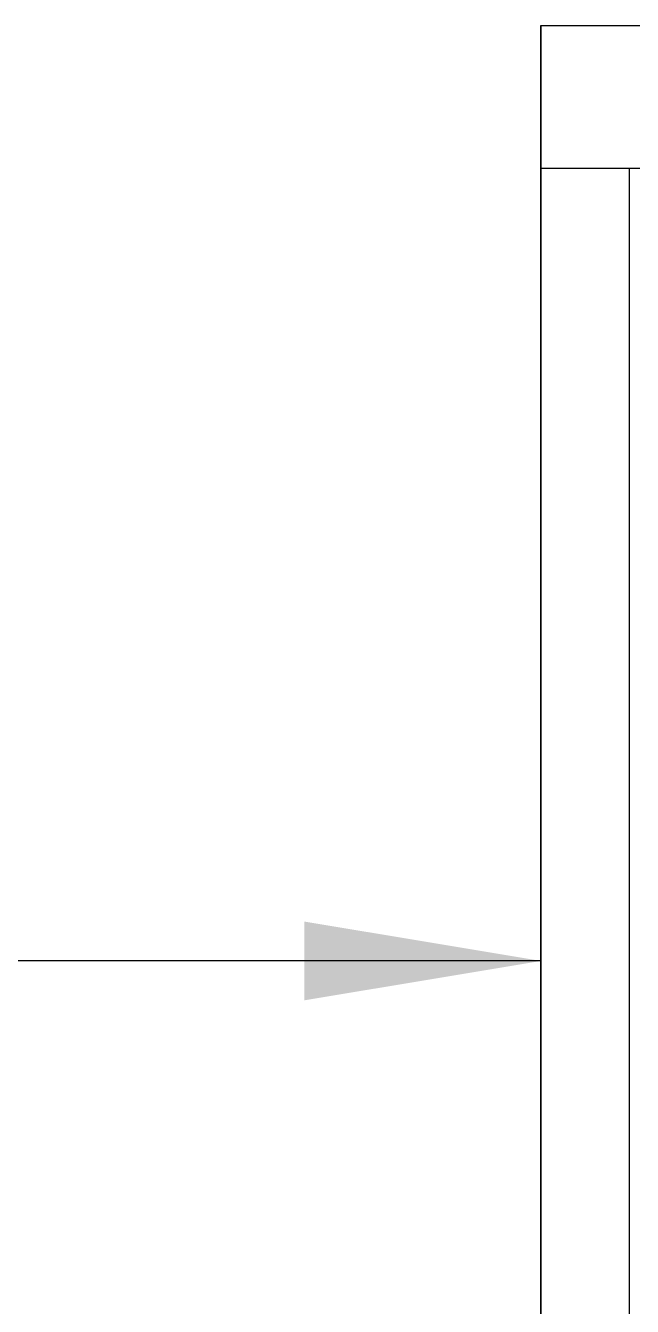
# Model space of a CAD drawing. Header units: millimetres. Extents: x 0 to 841, y 0 to 594.
# Drawn here: x 658.3 to 673.7, y 194.76 to 227.29 of the extents above; entities that cross this region are included whole.
import ezdxf

# ---------------------------------------------------------------- set-up
doc = ezdxf.new("R2010")
doc.units = ezdxf.units.MM
doc.header["$LTSCALE"] = 10
for name, color, linetype in [('DIM01', 1, 'Continuous'), ('LINE01', 4, 'Continuous'), ('LINE05', 2, 'Continuous')]:
    doc.layers.add(name, color=color, linetype=linetype)

msp = doc.modelspace()

# ---------------------------------------------------------------- linework, layer by layer
at = {"layer": 'DIM01'}
msp.add_solid([(671.378, 203.536), (665.378, 204.536), (665.378, 202.536)], dxfattribs=at)
at = {"layer": 'LINE01'}
msp.add_line((671.378, 203.536), (641.378, 203.536), dxfattribs=at)
at = {"layer": 'LINE05'}
for p, q in [((671.378, 227.286), (671.378, 119.786)), ((671.378, 119.786), (671.378, 227.286)), ((671.378, 227.286), (700.728, 227.286)), ((700.728, 223.661), (671.378, 223.661)), ((673.628, 123.536), (673.628, 223.661))]:
    msp.add_line(p, q, dxfattribs=at)

doc.saveas('drawing.dxf')
